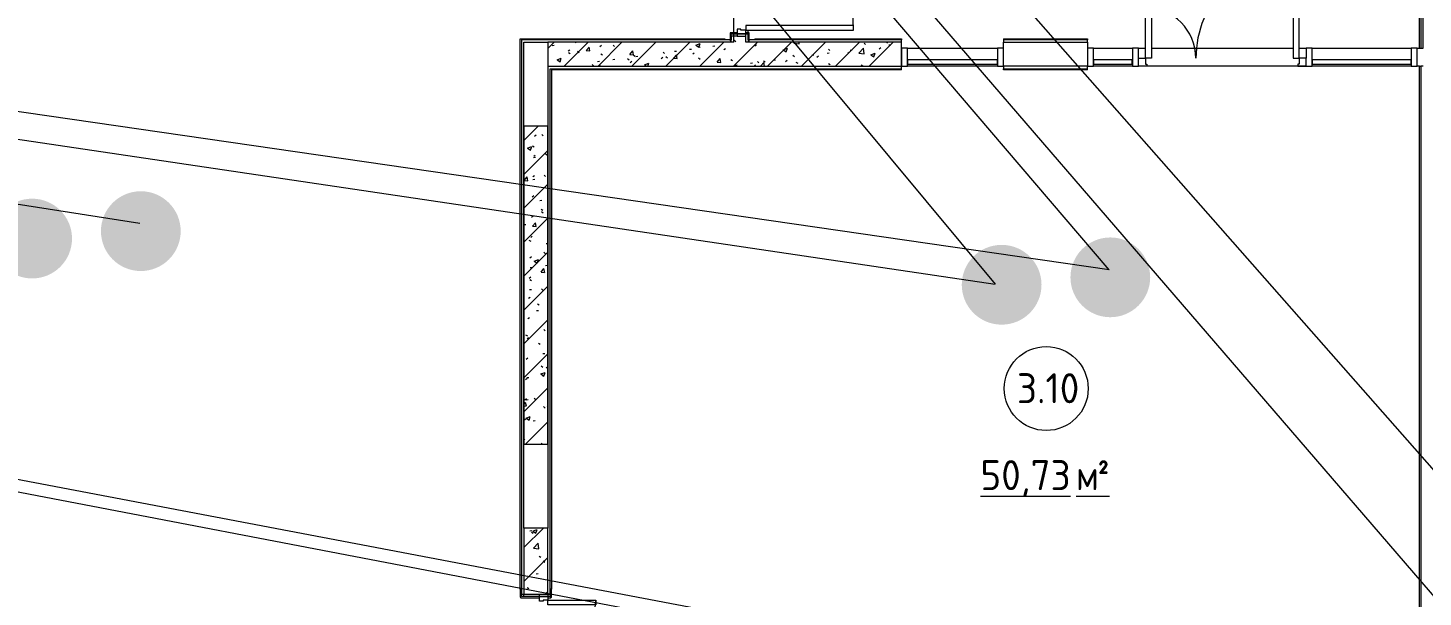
# Model space of a CAD drawing. Header units: millimetres. Extents: x -584918 to 2941280, y 3000189 to 4229862.
# Drawn here: x 179597 to 191234, y 4015217 to 4019962 of the extents above; entities that cross this region are included whole.
import ezdxf

# ---------------------------------------------------------------- set-up
doc = ezdxf.new("R2010")
doc.units = ezdxf.units.MM
doc.linetypes.add('ASVP_Невидимые', pattern=[5, 3, -2])
for name, color, linetype, lineweight in [('Витраж', 7, 'Continuous', 0), ('Двери', 7, 'Continuous', 0), ('Марки помещений', 7, 'Continuous', 0), ('Обобщенные модели', 7, 'Continuous', 0), ('Панели витража', 7, 'Continuous', 0), ('Перекрытие', 7, 'Continuous', 0), ('Стены внутренние', 7, 'Continuous', 0), ('Стены несущие', 7, 'Continuous', 0), ('Стены отделка', 7, 'Continuous', 0), ('экспертиза ДУ', 1, 'Continuous', 0), ('экспертиза ДУ пояснения', 6, 'Continuous', 0), ('экспертиза условные обозначения', 1, 'Continuous', 0)]:
    doc.layers.add(name, color=color, linetype=linetype, lineweight=lineweight)
doc.styles.add('GOST Common_2', font='', dxfattribs={"height": 500})
doc.styles.add('GOST Common_3', font='', dxfattribs={"width": 0.9, "height": 500})
doc.styles.get('GOST Common_2').set_extended_font_data('GOST Common')
doc.styles.get('GOST Common_3').set_extended_font_data('GOST Common')
pattern_1 = [(45, (188753.27, 4005092.92), (-141.4214, 141.4214), [])]
pattern_2 = [(50, (188753.27, 4005092.92), (364.368, -31.8783), [38.1, -419.1]), (355, (188753.27, 4005092.9), (-70.486, 382.113), [30.48, -335.28]), (100.451, (188783.63, 4005090.26), (293.885, 350.2334), [32.38, -356.18]), (46.184, (188753.27, 4005194.5), (542.158, -84.086), [57.15, -628.65]), (96.636, (188798.45, 4005187.5), (474.805, 494.855), [48.57, -534.27]), (351.184, (188753.27, 4005194.5), (474.81, 494.85), [45.72, -502.92]), (21, (188804.07, 4005169.12), (303.2285, -204.5305), [38.1, -419.1]), (326, (188804.07, 4005169.1), (123.604, 368.376), [30.48, -335.28]), (71.451, (188829.33, 4005152.07), (426.834, 163.843), [32.38, -356.18]), (37.5, (188753.27, 4005092.92), (6.1766, 169.1102), [16.764, -314.452, 16.764, -323.596, -336.55]), (37.5, (188753.27, 4005092.92), (6.1766, 169.1102), [-671.576, 16.764, -319.786]), (7.5, (188753.27, 4005092.92), (133.6389, 200.3615), [16.764, -177.292, 16.764, -306.832, -128.27]), (7.5, (188753.27, 4005092.92), (133.6389, 200.3615), [-517.652, 16.764, -111.506]), (327.5, (188639.98, 4005092.92), (271.1818, -11.4584), [16.764, -110.236, 16.764, -379.476, -525.78]), (327.5, (188639.98, 4005092.92), (271.1818, -11.4584), [-523.24, 16.764, -509.016]), (317.5, (188589.18, 4005092.92), (296.2585, 50.853), [16.764, -148.336, 16.764, -246.38, -373.38]), (317.5, (188589.18, 4005092.92), (296.2585, 50.853), [-428.244, 16.764, -356.616])]

# ---------------------------------------------------------------- blocks, each defined once
blk = doc.blocks.new('ASVP_ДверьДеревянная_2 полотна - Межкомнатная 1300х2000h_полотна_ Г Л _1220 в свету_-7189999-АР Этаж 03')
at = {"layer": 'Двери', "lineweight": 18}
for p, q in [((650, 1000), (610, 1000)), ((610, 1000), (610, 100)), ((650, 100), (650, 1000)), ((-650, 500), (-610, 500)), ((-650, 100), (-650, 500)), ((-610, 500), (-610, 100)), ((-680, 100), (-650, 100)), ((-680, 30), (-680, 100)), ((-640, 30), (-680, 30)), ((-610, 100), (-650, 100)), ((-650, 100), (-650, 60)), ((-650, 60), (-640, 60)), ((-640, 60), (-640, 30)), ((610, 100), (650, 100)), ((650, 60), (640, 60)), ((640, 60), (640, 30)), ((640, 30), (680, 30)), ((680, 100), (650, 100)), ((650, 100), (650, 60)), ((680, 30), (680, 100))]:
    blk.add_line(p, q, dxfattribs=at)
at = {"layer": 'Двери', "linetype": 'ASVP_Невидимые', "lineweight": 18}
for p, q in [((-700, 100), (-680, 100)), ((-700, 30), (-700, 100)), ((-680, 30), (-700, 30)), ((-680, 100), (-680, 30)), ((700, 100), (680, 100)), ((680, 100), (680, 30)), ((680, 30), (700, 30)), ((700, 30), (700, 100))]:
    blk.add_line(p, q, dxfattribs=at)
at = {"layer": 'Двери'}
for centre, radius, start, end in [((650, 100), 900, 90, 180), ((-650, 100), 400, 360, 90)]:
    blk.add_arc(centre, radius, start, end, dxfattribs=at)
blk = doc.blocks.new('ASVP_НАЛИЧНИК МДФ_Двери - Наличник дверной МДФ-7405303-АР Этаж 03')
at = {"layer": 'Обобщенные модели'}
for p, q in [((-680, 150), (-680, -1)), ((-670, -5), (-670, 150)), ((670, 150), (670, -5)), ((680, -1), (680, 150)), ((-681, 0), (-740, 0)), ((-740, 0), (-740, -5)), ((-681, -1), (-681, 0)), ((740, 0), (681, 0)), ((681, 0), (681, -1)), ((740, -5), (740, 0)), ((-735, -10), (-675, -10)), ((-680, -1), (-681, -1)), ((675, -10), (735, -10)), ((681, -1), (680, -1))]:
    blk.add_line(p, q, dxfattribs=at)
for centre, start, end in [((-735, -5), 180, 270), ((-675, -5), 270, 360), ((675, -5), 180, 270), ((735, -5), 270, 360)]:
    blk.add_arc(centre, 5, start, end, dxfattribs=at)
blk = doc.blocks.new('ASVP_НАЛИЧНИК МДФ_Двери - Наличник дверной МДФ-7488626-АР Этаж 03')
at = {"layer": 'Обобщенные модели'}
for p, q in [((-681, 0), (-740, 0)), ((-740, 0), (-740, -5)), ((-681, -1), (-681, 0)), ((-680, 20), (-680, -1)), ((-670, -5), (-670, 20)), ((670, 20), (670, -5)), ((680, -1), (680, 20)), ((740, 0), (681, 0)), ((681, 0), (681, -1)), ((740, -5), (740, 0)), ((-735, -10), (-675, -10)), ((-680, -1), (-681, -1)), ((675, -10), (735, -10)), ((681, -1), (680, -1))]:
    blk.add_line(p, q, dxfattribs=at)
for centre, start, end in [((-735, -5), 180, 270), ((-675, -5), 270, 360), ((675, -5), 180, 270), ((735, -5), 270, 360)]:
    blk.add_arc(centre, 5, start, end, dxfattribs=at)
blk = doc.blocks.new('ASVP_ДверьДеревянная_2 полотна - Межкомнатная 1300х2000h_полотна_ Г Л _1220 в свету_-7531502-АР Этаж 03')
at = {"layer": 'Двери', "lineweight": 18}
for p, q in [((650, 950), (610, 950)), ((610, 950), (610, 50)), ((650, 50), (650, 950)), ((-650, 450), (-610, 450)), ((-650, 50), (-650, 450)), ((-610, 450), (-610, 50)), ((-680, 50), (-650, 50)), ((-680, -20), (-680, 50)), ((-610, 50), (-650, 50)), ((-650, 50), (-650, 10)), ((-650, 10), (-640, 10)), ((-640, 10), (-640, -20)), ((610, 50), (650, 50)), ((650, 10), (640, 10)), ((640, 10), (640, -20)), ((680, 50), (650, 50)), ((650, 50), (650, 10)), ((680, -20), (680, 50)), ((-640, -20), (-680, -20)), ((640, -20), (680, -20))]:
    blk.add_line(p, q, dxfattribs=at)
at = {"layer": 'Двери', "linetype": 'ASVP_Невидимые', "lineweight": 18}
for p, q in [((-700, 50), (-680, 50)), ((-700, -20), (-700, 50)), ((-680, 50), (-680, -20)), ((700, 50), (680, 50)), ((680, 50), (680, -20)), ((700, -20), (700, 50)), ((-680, -20), (-700, -20)), ((680, -20), (700, -20))]:
    blk.add_line(p, q, dxfattribs=at)
at = {"layer": 'Двери'}
for centre, radius, start, end in [((650, 50), 900, 90, 180), ((-650, 50), 400, 360, 90)]:
    blk.add_arc(centre, radius, start, end, dxfattribs=at)
blk = doc.blocks.new('ASVP_НАЛИЧНИК МДФ_Двери - Наличник дверной МДФ-7523534-АР Этаж 03')
at = {"layer": 'Обобщенные модели'}
for p, q in [((-681, 0), (-740, 0)), ((-740, 0), (-740, -5)), ((-681, -1), (-681, 0)), ((-680, 50), (-680, -1)), ((-670, -5), (-670, 50)), ((670, 50), (670, -5)), ((680, -1), (680, 50)), ((740, 0), (681, 0)), ((681, 0), (681, -1)), ((740, -5), (740, 0)), ((-735, -10), (-675, -10)), ((-680, -1), (-681, -1)), ((675, -10), (735, -10)), ((681, -1), (680, -1))]:
    blk.add_line(p, q, dxfattribs=at)
for centre, start, end in [((-735, -5), 180, 270), ((-675, -5), 270, 360), ((675, -5), 180, 270), ((735, -5), 270, 360)]:
    blk.add_arc(centre, 5, start, end, dxfattribs=at)
blk = doc.blocks.new('ASVP_НАЛИЧНИК МДФ_Двери - Наличник дверной МДФ-V43-АР Этаж 03')
at = {"layer": 'Обобщенные модели'}
for p, q in [((-681, 0), (-740, 0)), ((-740, 0), (-740, -5)), ((-681, -1), (-681, 0)), ((-680, 20), (-680, -1)), ((-670, -5), (-670, 20)), ((670, 20), (670, -5)), ((680, -1), (680, 20)), ((740, 0), (681, 0)), ((681, 0), (681, -1)), ((740, -5), (740, 0)), ((-735, -10), (-675, -10)), ((-680, -1), (-681, -1)), ((675, -10), (735, -10)), ((681, -1), (680, -1))]:
    blk.add_line(p, q, dxfattribs=at)
for centre, start, end in [((-735, -5), 180, 270), ((-675, -5), 270, 360), ((675, -5), 180, 270), ((735, -5), 270, 360)]:
    blk.add_arc(centre, 5, start, end, dxfattribs=at)
blk = doc.blocks.new('Системная панель - Cтеклопакет Двухкамерный_36 мм-7512020-АР Этаж 03')
at = {"layer": 'Панели витража', "lineweight": 18}
for p, q in [((162, 18), (-162, 18)), ((-162, 18), (-162, -18)), ((162, -18), (162, 18)), ((-162, -18), (162, -18))]:
    blk.add_line(p, q, dxfattribs=at)
blk = doc.blocks.new('Прямоугольный импост - 50х150 мм-7511836-АР Этаж 03')
at = {"layer": 'Витраж', "lineweight": 18}
for p, q in [((-50, 35), (0, 35)), ((-50, -115), (-50, 35)), ((0, 35), (0, -115)), ((0, -115), (-50, -115))]:
    blk.add_line(p, q, dxfattribs=at)
blk = doc.blocks.new('Прямоугольный импост - 50х150 мм-7511829-АР Этаж 03')
at = {"layer": 'Витраж', "lineweight": 18}
for p, q in [((-25, 35), (25, 35)), ((-25, 32.5), (-25, 35)), ((25, 35), (25, -115)), ((-25, -115), (-25, -32.5)), ((25, -115), (-25, -115))]:
    blk.add_line(p, q, dxfattribs=at)
blk = doc.blocks.new('Системная панель - Cтеклопакет Двухкамерный_36 мм-7513032-АР Этаж 03')
at = {"layer": 'Панели витража', "lineweight": 18}
for p, q in [((413, 18), (-413, 18)), ((-413, 18), (-413, -18)), ((413, -18), (413, 18)), ((-413, -18), (413, -18))]:
    blk.add_line(p, q, dxfattribs=at)
blk = doc.blocks.new('Прямоугольный импост - 50х150 мм-7511842-АР Этаж 03')
at = {"layer": 'Витраж', "lineweight": 18}
for p, q in [((0, 35), (-50, 35)), ((-50, 35), (-50, -115)), ((0, -115), (0, 35)), ((-50, -115), (0, -115))]:
    blk.add_line(p, q, dxfattribs=at)
blk = doc.blocks.new('Системная панель - Cтеклопакет Двухкамерный_36 мм-7512026-АР Этаж 03')
at = {"layer": 'Панели витража', "lineweight": 18}
for p, q in [((375, 18), (-375, 18)), ((-375, 18), (-375, -18)), ((375, -18), (375, 18)), ((-375, -18), (375, -18))]:
    blk.add_line(p, q, dxfattribs=at)
blk = doc.blocks.new('ASVP_ДверьАлюминиеваяВитражная_2 полотна - Остекленная Внутренняя-7512029-АР Этаж 03')
at = {"layer": 'Двери', "lineweight": 18}
for p, q in [((-700, 32.5), (-700, -32.5)), ((-630, 32.5), (-700, 32.5)), ((-640, -32.5), (-640, 17.5)), ((-640, 17.5), (-630, 17.5)), ((-630, 17.5), (-630, 32.5)), ((630, 32.5), (700, 32.5)), ((630, 17.5), (630, 32.5)), ((640, 17.5), (630, 17.5)), ((640, -32.5), (640, 17.5)), ((700, 32.5), (700, -32.5)), ((-700, -32.5), (-640, -32.5)), ((-590, -32.5), (-640, -32.5)), ((-640, -32.5), (-640, -892.5)), ((-590, -892.5), (-590, -32.5)), ((590, -452.5), (590, -32.5)), ((590, -32.5), (640, -32.5)), ((640, -32.5), (640, -452.5)), ((700, -32.5), (640, -32.5)), ((640, -452.5), (590, -452.5)), ((-640, -892.5), (-590, -892.5))]:
    blk.add_line(p, q, dxfattribs=at)
at = {"layer": 'Двери'}
for centre, radius, start, end in [((-640, -32.5), 860, 270, 0), ((640, -32.5), 420, 180, 270)]:
    blk.add_arc(centre, radius, start, end, dxfattribs=at)
blk = doc.blocks.new('Прямоугольный импост - 50х150 мм-V67-АР Этаж 03')
at = {"layer": 'Витраж', "lineweight": 18}
for p, q in [((-25, 35), (25, 35)), ((-25, -115), (-25, 35)), ((25, 35), (25, 32.5)), ((25, -115), (-25, -115)), ((25, -32.5), (25, -115))]:
    blk.add_line(p, q, dxfattribs=at)
blk = doc.blocks.new('ASVP_Марка_Помещение_ДваЗначения - Номер Площадь-685795-АР Этаж 03')
at = {"layer": 'Марки помещений'}
blk.add_circle((0, 0), 3.5, dxfattribs=at)

msp = doc.modelspace()

# ---------------------------------------------------------------- hatches: boundary and pattern name
at = {"layer": 'Стены внутренние'}
h = msp.add_hatch(dxfattribs=at)
h.set_pattern_fill('FP_4', color=256, style=0, pattern_type=2)
h.set_pattern_definition(pattern_1)
h.paths.add_polyline_path([(185484.165, 4019842.249), (185584.165, 4019842.249), (185584.165, 4019892.249), (185484.165, 4019892.249), (185484.165, 4019857.633)])
h.paths.add_polyline_path([(185514.165, 4021292.249), (185584.165, 4021292.249), (185584.165, 4021442.249), (185484.165, 4021441.092), (185484.165, 4021292.249)])
h = msp.add_hatch(dxfattribs=at)
h.set_pattern_fill('FP_5', color=256, style=0, pattern_type=2)
h.set_pattern_definition(pattern_2)
h.paths.add_polyline_path([(185484.165, 4019842.249), (185584.165, 4019842.249), (185584.165, 4019892.249), (185484.165, 4019892.249), (185484.165, 4019857.633)])
h.paths.add_polyline_path([(185514.165, 4021292.249), (185584.165, 4021292.249), (185584.165, 4021442.249), (185484.165, 4021441.092), (185484.165, 4021292.249)])
h = msp.add_hatch(dxfattribs=at)
h.set_pattern_fill('FP_4', color=256, style=0, pattern_type=2)
h.set_pattern_definition(pattern_1)
h.paths.add_polyline_path([(186884.165, 4019642.249), (186884.165, 4019842.249), (183934.165, 4019842.249), (183934.165, 4019642.249), (185775.755, 4019642.249)])
h = msp.add_hatch(dxfattribs=at)
h.set_pattern_fill('FP_5', color=256, style=0, pattern_type=2)
h.set_pattern_definition(pattern_2)
h.paths.add_polyline_path([(186884.165, 4019642.249), (186884.165, 4019842.249), (183934.165, 4019842.249), (183934.165, 4019642.249), (185775.755, 4019642.249)])
h = msp.add_hatch(dxfattribs=at)
h.set_pattern_fill('FP_4', color=256, style=0, pattern_type=2)
h.set_pattern_definition(pattern_1)
h.paths.add_polyline_path([(183734.165, 4016492.249), (183934.165, 4016492.249), (183934.165, 4019142.249), (183734.165, 4019142.249), (183734.165, 4018972.216)])
h = msp.add_hatch(dxfattribs=at)
h.set_pattern_fill('FP_5', color=256, style=0, pattern_type=2)
h.set_pattern_definition(pattern_2)
h.paths.add_polyline_path([(183734.165, 4016492.249), (183934.165, 4016492.249), (183934.165, 4019142.249), (183734.165, 4019142.249), (183734.165, 4018972.216)])
h = msp.add_hatch(dxfattribs=at)
h.set_pattern_fill('FP_4', color=256, style=0, pattern_type=2)
h.set_pattern_definition(pattern_1)
h.paths.add_polyline_path([(183851.135, 4013042.249), (183934.165, 4013042.249), (183934.165, 4013842.249), (183734.165, 4013842.249), (183734.165, 4013042.249)])
h.paths.add_polyline_path([(183864.165, 4015242.249), (183934.165, 4015242.249), (183934.165, 4015792.249), (183734.165, 4015792.249), (183734.165, 4015242.249), (183851.135, 4015242.249)])
h = msp.add_hatch(dxfattribs=at)
h.set_pattern_fill('FP_5', color=256, style=0, pattern_type=2)
h.set_pattern_definition(pattern_2)
h.paths.add_polyline_path([(183851.135, 4013042.249), (183934.165, 4013042.249), (183934.165, 4013842.249), (183734.165, 4013842.249), (183734.165, 4013042.249)])
h.paths.add_polyline_path([(183864.165, 4015242.249), (183934.165, 4015242.249), (183934.165, 4015792.249), (183734.165, 4015792.249), (183734.165, 4015242.249), (183851.135, 4015242.249)])
at = {"layer": 'экспертиза ДУ', "lineweight": 0}
h = msp.add_hatch(color=30, dxfattribs=at)
edge = h.paths.add_edge_path()
edge.add_arc((180538.825, 4018268.067), 332.544, 0, 360)
h = msp.add_hatch(color=5, dxfattribs=at)
edge = h.paths.add_edge_path()
edge.add_arc((179632.404, 4018206.108), 332.544, 0, 360)
h = msp.add_hatch(color=30, dxfattribs=at)
edge = h.paths.add_edge_path()
edge.add_arc((188625.318, 4017882.893), 332.544, 0, 360)
h = msp.add_hatch(color=5, dxfattribs=at)
edge = h.paths.add_edge_path()
edge.add_arc((187718.897, 4017820.935), 332.544, 0, 360)
at = {"layer": 'экспертиза условные обозначения', "lineweight": -3}
h = msp.add_hatch(dxfattribs=at)
h.set_pattern_fill('GRASS', color=3, scale=24)
h.set_pattern_definition([(90, (188374.25, 3759702.1), (-431.0523, 431.0523), [114.3, -747.8046]), (45, (188374.25, 3759702.1), (-431.0523, 431.0523), [114.3, -495.3]), (135, (188374.25, 3759702.1), (-431.0523, -431.0523), [114.3, -495.3])])
edge = h.paths.add_edge_path()
edge.add_line((183888.124, 4027536.727), (184548.663, 4029324.281))
edge.add_line((184548.663, 4029324.281), (189725.301, 4027232.782))
edge.add_line((189725.301, 4027232.782), (191781.071, 4032334.136))
edge.add_line((191781.071, 4032334.136), (193172.349, 4031773.472))
edge.add_line((193172.349, 4031773.472), (191118.448, 4026676.755))
edge.add_line((191118.448, 4026676.755), (197791.947, 4023987.435))
edge.add_line((197791.947, 4023987.435), (197081.772, 4022225.149))
edge.add_line((197081.772, 4022225.149), (195745.319, 4022758.329))
edge.add_arc((195341.633, 4021726.997), 1107.523, 68.623549, 179.4277519)
edge.add_line((194234.165, 4021738.058), (194234.165, 4019842.249))
edge.add_line((194234.165, 4019842.249), (191484.165, 4019842.249))
edge.add_line((191484.165, 4019842.249), (191484.165, 4024475.51))
edge.add_line((191484.165, 4024475.51), (188548.703, 4025663.848))
edge.add_line((188548.703, 4025663.848), (183888.124, 4027536.727))

# ---------------------------------------------------------------- linework, layer by layer
at = {"layer": 'Перекрытие'}
for p, q in [((185484.165, 4019922.249), (185484.165, 4021262.249)), ((185484.165, 4019892.249), (185484.165, 4019912.249)), ((187734.165, 4019792.249), (187734.165, 4019842.249)), ((188434.165, 4019842.249), (188434.165, 4019792.249)), ((186934.165, 4019792.249), (187684.165, 4019792.249)), ((188484.165, 4019792.249), (188809.165, 4019792.249)), ((188859.165, 4019792.249), (188919.165, 4019792.249)), ((188969.165, 4019792.249), (190149.165, 4019792.249)), ((190199.165, 4019792.249), (190259.165, 4019792.249)), ((190309.165, 4019792.249), (191134.165, 4019792.249)), ((191184.165, 4019792.249), (191204.165, 4019792.249)), ((187684.165, 4019642.249), (186934.165, 4019642.249)), ((188809.165, 4019642.249), (188484.165, 4019642.249)), ((190259.165, 4019642.249), (188859.165, 4019642.249)), ((191134.165, 4019642.249), (190309.165, 4019642.249)), ((191204.165, 4019642.249), (191184.165, 4019642.249)), ((183734.165, 4015222.249), (183734.165, 4015242.249))]:
    msp.add_line(p, q, dxfattribs=at)
at = {"layer": 'Стены внутренние'}
for p, q in [((191204.165, 4019792.249), (191204.165, 4024312.249)), ((183704.165, 4015282.249), (183704.165, 4019872.249)), ((183704.165, 4019872.249), (185409.165, 4019872.249)), ((185409.165, 4019872.249), (185409.165, 4019862.249)), ((185659.165, 4019872.249), (186884.165, 4019872.249)), ((185659.165, 4019872.249), (185659.165, 4019862.249)), ((186884.165, 4019872.249), (186884.165, 4019862.249)), ((187734.165, 4019872.249), (188434.165, 4019872.249)), ((187734.165, 4019872.249), (187734.165, 4019862.249)), ((188434.165, 4019872.249), (188434.165, 4019862.249)), ((191204.165, 4019792.249), (191214.165, 4019792.249)), ((186884.165, 4019612.249), (183964.165, 4019612.249)), ((183964.165, 4019612.249), (183964.165, 4015282.249)), ((186884.165, 4019612.249), (186884.165, 4019622.249)), ((187734.165, 4019612.249), (187734.165, 4019622.249)), ((188434.165, 4019612.249), (187734.165, 4019612.249)), ((188434.165, 4019612.249), (188434.165, 4019622.249)), ((191204.165, 4012672.249), (191204.165, 4019642.249)), ((191204.165, 4019642.249), (191214.165, 4019642.249)), ((183704.165, 4015282.249), (183709.165, 4015282.249)), ((183964.165, 4015282.249), (183959.165, 4015282.249))]:
    msp.add_line(p, q, dxfattribs=at)
at = {"layer": 'Стены несущие'}
for p, q in [((185484.165, 4019842.249), (183934.165, 4019842.249)), ((183934.165, 4019842.249), (183934.165, 4019642.249)), ((185514.165, 4019892.249), (185484.165, 4019892.249)), ((185484.165, 4019842.249), (185484.165, 4019892.249)), ((185584.165, 4019842.249), (185584.165, 4019892.249)), ((186884.165, 4019842.249), (185584.165, 4019842.249)), ((186884.165, 4019642.249), (186884.165, 4019842.249)), ((183934.165, 4019642.249), (186884.165, 4019642.249)), ((183934.165, 4019142.249), (183734.165, 4019142.249)), ((183734.165, 4019142.249), (183734.165, 4016492.249)), ((183934.165, 4016492.249), (183934.165, 4019142.249)), ((183734.165, 4016492.249), (183934.165, 4016492.249)), ((183934.165, 4015792.249), (183734.165, 4015792.249)), ((183734.165, 4015792.249), (183734.165, 4015242.249)), ((183934.165, 4015242.249), (183934.165, 4015792.249)), ((183734.165, 4015242.249), (183864.165, 4015242.249))]:
    msp.add_line(p, q, dxfattribs=at)
at = {"layer": 'Стены отделка'}
for p, q in [((191214.165, 4024322.249), (191214.165, 4019792.249)), ((191234.165, 4019792.249), (191234.165, 4024342.249)), ((185604.165, 4019862.249), (185604.165, 4019942.249)), ((183714.165, 4019862.249), (183714.165, 4015242.249)), ((185464.165, 4019862.249), (183714.165, 4019862.249)), ((183734.165, 4015792.249), (183734.165, 4019842.249)), ((183734.165, 4019842.249), (183934.165, 4019842.249)), ((185484.165, 4019892.249), (185464.165, 4019892.249)), ((185464.165, 4019892.249), (185464.165, 4019862.249)), ((186884.165, 4019862.249), (185604.165, 4019862.249)), ((186884.165, 4019842.249), (186884.165, 4019862.249)), ((188434.165, 4019862.249), (187734.165, 4019862.249)), ((187734.165, 4019862.249), (187734.165, 4019842.249)), ((187734.165, 4019842.249), (188434.165, 4019842.249)), ((188434.165, 4019842.249), (188434.165, 4019862.249)), ((191214.165, 4019792.249), (191234.165, 4019792.249)), ((183934.165, 4019642.249), (183934.165, 4015792.249)), ((183954.165, 4019622.249), (186884.165, 4019622.249)), ((183954.165, 4015242.249), (183954.165, 4019622.249)), ((186884.165, 4019622.249), (186884.165, 4019642.249)), ((188434.165, 4019642.249), (187734.165, 4019642.249)), ((187734.165, 4019642.249), (187734.165, 4019622.249)), ((187734.165, 4019622.249), (188434.165, 4019622.249)), ((188434.165, 4019622.249), (188434.165, 4019642.249)), ((191234.165, 4019642.249), (191214.165, 4019642.249)), ((191214.165, 4019642.249), (191214.165, 4012662.249)), ((183714.165, 4015242.249), (183734.165, 4015242.249)), ((183934.165, 4015242.249), (183954.165, 4015242.249))]:
    msp.add_line(p, q, dxfattribs=at)
at = {"layer": 'экспертиза ДУ'}
for points in [[(111457.279, 4029128.128), (187664.311, 4017827.005)], [(188616.346, 4017945.978), (111457.279, 4029128.128)], [(201193.548, 4011941.16), (111457.279, 4029128.128)], [(111457.279, 4029128.128), (202128.636, 4011903.308)], [(180529.853, 4018331.151), (111457.279, 4029128.128)]]:
    msp.add_lwpolyline(points, dxfattribs=at)
at = {"layer": 'экспертиза ДУ пояснения'}
for points in [[(148498.361, 4064875.94), (187664.311, 4017827.005)], [(188616.346, 4017945.978), (148498.361, 4064875.94)], [(194269.216, 4011811.649), (148498.361, 4064875.94)], [(148498.361, 4064875.94), (195205.731, 4011868.456)]]:
    msp.add_lwpolyline(points, dxfattribs=at)

# ---------------------------------------------------------------- block references
at = {"layer": 'Витраж', "rotation": 180}
for p in [(186884.165, 4019677.249), (188434.165, 4019677.249)]:
    msp.add_blockref('Прямоугольный импост - 50х150 мм-7511842-АР Этаж 03', p, dxfattribs=at)
at = {"layer": 'Витраж', "extrusion": (0, 0, -1), "rotation": 180}
for name, p in [('Прямоугольный импост - 50х150 мм-7511836-АР Этаж 03', (-187734.165, 4019677.249)), ('Прямоугольный импост - 50х150 мм-V67-АР Этаж 03', (-188834.165, 4019677.249)), ('Прямоугольный импост - 50х150 мм-7511829-АР Этаж 03', (-190284.165, 4019677.249)), ('Прямоугольный импост - 50х150 мм-7511836-АР Этаж 03', (-191184.165, 4019677.249))]:
    msp.add_blockref(name, p, dxfattribs=at)
at = {"layer": 'Двери'}
for name, p, rotation in [('ASVP_ДверьДеревянная_2 полотна - Межкомнатная 1300х2000h_полотна_ Г Л _1220 в свету_-7531502-АР Этаж 03', (185534.165, 4020592.249), 269.9999999999587), ('ASVP_ДверьАлюминиеваяВитражная_2 полотна - Остекленная Внутренняя-7512029-АР Этаж 03', (189559.165, 4019677.249), 180), ('ASVP_ДверьДеревянная_2 полотна - Межкомнатная 1300х2000h_полотна_ Г Л _1220 в свету_-7189999-АР Этаж 03', (183834.165, 4014542.249), 269.9999999999999)]:
    msp.add_blockref(name, p, dxfattribs=dict(at, rotation=rotation))
at = {"layer": 'Марки помещений', "xscale": 99.99999999999993, "yscale": 99.99999999999993, "zscale": 99.99999999999993}
msp.add_blockref('ASVP_Марка_Помещение_ДваЗначения - Номер Площадь-685795-АР Этаж 03', (188090.932, 4016955.629), dxfattribs=at)
at = {"layer": 'Обобщенные модели'}
for name, p, rotation in [('ASVP_НАЛИЧНИК МДФ_Двери - Наличник дверной МДФ-7523534-АР Этаж 03', (185464.165, 4020592.249), 269.9999999999587), ('ASVP_НАЛИЧНИК МДФ_Двери - Наличник дверной МДФ-V43-АР Этаж 03', (185604.165, 4020592.249), 89.99999999995853), ('ASVP_НАЛИЧНИК МДФ_Двери - Наличник дверной МДФ-7405303-АР Этаж 03', (183714.165, 4014542.249), 269.9999999999999), ('ASVP_НАЛИЧНИК МДФ_Двери - Наличник дверной МДФ-7488626-АР Этаж 03', (183954.165, 4014542.249), 89.99999999999972)]:
    msp.add_blockref(name, p, dxfattribs=dict(at, rotation=rotation))
at = {"layer": 'Панели витража'}
for name, p in [('Системная панель - Cтеклопакет Двухкамерный_36 мм-7512026-АР Этаж 03', (187309.165, 4019677.249)), ('Системная панель - Cтеклопакет Двухкамерный_36 мм-7512020-АР Этаж 03', (188646.665, 4019677.249)), ('Системная панель - Cтеклопакет Двухкамерный_36 мм-7513032-АР Этаж 03', (190721.665, 4019677.249))]:
    msp.add_blockref(name, p, dxfattribs=at)

# ---------------------------------------------------------------- texts
at = {"layer": 'Марки помещений', "char_height": 250, "attachment_point": 1}
for s, insert, width, style in [('3.10', (187846.125, 4017083.354), 606.07575, 'GOST Common_2'), ('\\L50,73 ', (187541.489, 4016358.824), 966.83512, 'GOST Common_2'), ('\\L\\fGOST Common|b0|i0|c238|p34|;\\W.9;\\L²', (188517.801, 4016358.824), 165.94931, 'GOST Common_3'), ('\\L\\fGOST Common|b0|i0|c204|p34|;\\W.9;\\Lм', (188339.208, 4016358.824), 216.45562, 'GOST Common_2')]:
    msp.add_mtext(s, dxfattribs=dict(at, insert=insert, width=width, style=style))

doc.saveas('drawing.dxf')
